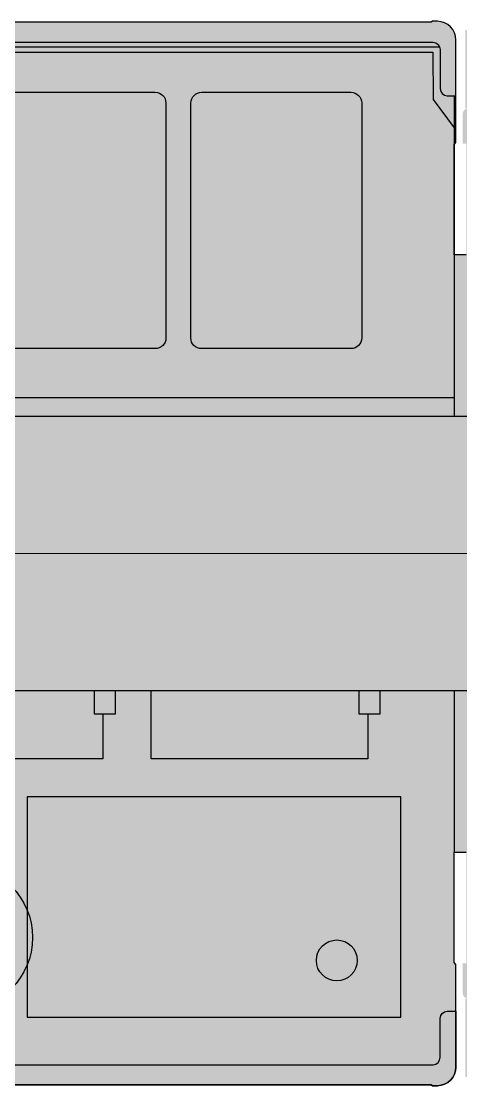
# Model space of a CAD drawing. Header units: millimetres. Extents: x -4300 to 16918, y -16722 to 12457.
# Drawn here: x 6342 to 7575, y -13715 to -10728 of the extents above; entities that cross this region are included whole.
import ezdxf

# ---------------------------------------------------------------- set-up
doc = ezdxf.new("R2010")
doc.units = ezdxf.units.MM
doc.set_wipeout_variables(frame=1)
doc.layers.add('Техника KA-1300SL', color=250, linetype='Continuous')
doc.layers.add('Техника KA-1300SL Штрих', color=7, linetype='Continuous', true_color=0xffe79e)

# ---------------------------------------------------------------- blocks, each defined once
blk = doc.blocks.new('KA-1300SL-20230914.120726')
at = {"color": 0, "linetype": 'ByBlock', "lineweight": -2, "transparency": 16777216}
blk.add_wipeout([(-9291.96874633288, 39.8931405182675), (-9307.615104170627, 29.948719068915125), (-9317.52333490026, 14.279418020121739), (-9319.799420021593, -4.119480535760886), (-9314.008272035619, -21.730915359586106), (-9301.256904063246, -35.18835368871896), (-9291.96920302798, -39.8929759863322), (-9291.969203027984, -39.89297598632402), (-9290.698294881266, -213.8917088613207), (-9288.597346624207, -387.8823990319279), (-9285.666406069016, -561.861086913761), (-9281.905539916435, -735.8238131955832), (-9281.905539916428, -735.8238131955977), (-9259.785850837165, -1295.4048556536372), (-9259.785850837165, -1295.4048556536372), (-9253.520432900952, -1320.3568249843775), (-9239.762042273976, -1342.0953374163091), (-9219.892449161813, -1358.4371703904499), (-9195.907178513839, -1367.7410957631637), (-9180.256805328838, -1369.5288124765766), (-9088.04786731637, -1369.5288124765766), (-9088.033798504744, -1359.550507830706), (-9051.300131348788, -1359.5364390190807), (-9051.296614145882, -1317.2455912707792), (-9042.943257242834, -1317.2455912707792), (-9042.943257242834, -1359.5118185987349), (-8492.884377485316, -1449.4748345423495), (-7903.365998319267, -1449.4748345423495), (-7903.102208101279, -1452.8689353471646), (-7903.102208101279, -1452.8689353471646), (-7901.834117993775, -1459.140302861123), (-7898.30377663728, -1464.4764806057747), (-7893.027941696531, -1468.0963795952302), (-7886.778869412003, -1469.4701330660582), (-7886.778869412003, -1469.4701330660582), (-7588.611510212533, -1469.4701330660582), (-7588.611510212533, -1250.3694952057322), (-7613.544961617034, -1250.3694952057322), (-7613.488686370632, -1242.508546709667), (-7613.488686370632, -1242.508546709667), (-7604.553499974532, -1249.0780643791431), (-7593.463875160912, -1249.2058917461673), (-7584.379632518811, -1242.844079585937), (-7580.7083552815275, -1232.379002338751), (-7580.7083552815275, -1150.403554195902), (-7590.964518957016, -1150.403554195902), (-7590.964518957016, -837.8649039202892), (-7557.290818329748, -837.8649039202892), (-7557.290818329748, -1148.5921946990302), (-7557.797295548291, -1148.5921946990302), (-7562.0882830942755, -1152.8831822450156), (-7562.0882830942755, -1441.188304494527), (-7562.0882830942755, -1441.188304494527), (-7558.0994565668225, -1461.1820058817702), (-7546.768293404287, -1478.1308575718567), (-7529.817154245315, -1489.4585984517298), (-7509.822647903035, -1493.4433880769175), (-7509.822647903035, -1493.4433880769175), (-7496.415070423265, -1493.4609740916048), (-7492.3409258957945, -1491), (1943.4022932506177, -1491), (1943.4022932506177, -1473.6696733364734), (2178.4745495095694, -1473.6696733364734), (2178.4745495095694, -1451.194746763652), (2191.1857208138244, -1451.194746763652), (2191.1857208138244, -1470.4901219089588), (2194.386375458779, -1473.680224945192), (2253.6688304486015, -1473.680224945192), (2253.6688304486015, -1485.7758857408044), (2328.645044807424, -1485.7758857408044), (2328.645044807424, -1473.680224945192), (2473.596010991968, -1473.680224945192), (2473.596010991968, -1485.7794029437082), (2548.561673742077, -1485.7794029437082), (2548.561673742077, -1473.680224945192), (2607.8335771231787, -1473.680224945192), (2611.0447833768476, -1470.4901219089588), (2611.0447833768476, -1261.3959263177476), (3379.6626517470922, -1261.3959263177476), (3379.6626517470922, -1397.8774679033277), (3390.667979641671, -1407.8944617811712), (3709.5375951490623, -1407.8944617811712), (3720.53940584074, -1397.8915367149566), (3720.53940584074, -1261.3959263177476), (3723.666199224658, -1261.3959263177476), (3755.820468196295, -1234.5596681408097), (3755.9154326747666, -1113.6452666195974), (3763.63569305463, -1113.6452666195974), (3763.63569305463, -1401.5142557086992), (3773.613997700507, -1401.5142557086992), (3773.613997700507, -1461.486082468201), (3776.1956246339096, -1482.5963343132853), (3785.111734001999, -1488.6881297474229), (3793.4158500643507, -1491.2134814343226), (3864.322660660305, -1491.2134814343226), (3872.64084553429, -1488.6881297474229), (3881.542886090756, -1482.5963343132853), (3883.5969325881724, -1461.486082468201), (3883.5969325881724, -1401.5142557086992), (3908.399985074683, -1401.5142557086992), (3909.999999999998, -1399.4953812403437), (3909.999999999998, 1399.4953812403446), (3908.399985074683, 1401.5142557086992), (3883.5969325881724, 1401.5142557086992), (3883.5969325881724, 1461.4860824682046), (3881.542886090756, 1482.5963343132871), (3872.64084553429, 1488.6881297474256), (3864.322660660305, 1491.2134814343235), (3793.4158500643507, 1491.2134814343235), (3785.111734001999, 1488.6881297474256), (3776.1956246339096, 1482.5963343132871), (3773.613997700507, 1461.4860824682046), (3773.613997700507, 1401.5142557086992), (3763.63569305463, 1401.5142557086992), (3763.63569305463, 1113.6452666195992), (3755.9154326747666, 1113.6452666195992), (3755.820468196295, 1234.5596681408088), (3723.666199224658, 1261.3959263177503), (3197.7353314060374, 1261.3959263177503), (3197.7353314060374, 1397.8915367149575), (3186.7335207143615, 1407.894461781173), (2824.8731340802697, 1407.894461781173), (2813.8678061856917, 1397.8774679033313), (2813.8678061856917, 1261.3959263177503), (2611.0447833768476, 1261.3959263177503), (2611.0447833768476, 1470.4901219089597), (2607.8335771231787, 1473.6802249451948), (2548.561673742077, 1473.6802249451948), (2548.561673742077, 1485.779402943711), (2473.596010991968, 1485.779402943711), (2473.596010991968, 1473.6802249451948), (2328.645044807424, 1473.6802249451948), (2328.645044807424, 1485.7758857408053), (2253.6688304486015, 1485.7758857408053), (2253.6688304486015, 1473.6802249451948), (2194.386375458779, 1473.6802249451948), (2191.1857208138244, 1470.4901219089597), (2191.1857208138244, 1451.1947467636537), (2178.4745495095694, 1451.1947467636537), (2178.4745495095694, 1473.669673336476), (1943.4022932506177, 1473.669673336476), (1943.4022932506177, 1491.0000000000027), (-7492.3409258957945, 1491.0000000000027), (-7496.415070423265, 1493.4609740916067), (-7509.822647903035, 1493.4433880769184), (-7509.822647903035, 1493.4433880769184), (-7529.8127563827975, 1489.4510313464225), (-7546.7600068112515, 1478.1225693055521), (-7558.091890349616, 1461.1776064915111), (-7562.0882830942755, 1441.1883044945307), (-7562.0882830942755, 1441.1883044945307), (-7562.0882830942755, 1152.8831822450165), (-7557.797295548291, 1148.592194699032), (-7557.290818329748, 1148.592194699032), (-7557.290818329748, 837.8649039202892), (-7590.964518957016, 837.8649039202892), (-7590.964518957016, 1150.403554195901), (-7580.7083552815275, 1150.403554195901), (-7580.7083552815275, 1232.3790023387528), (-7580.7083552815275, 1232.3790023387528), (-7584.379632518811, 1242.8440795859397), (-7593.463875160912, 1249.20589174617), (-7604.553499974532, 1249.0780643791468), (-7613.488686370632, 1242.5085467096696), (-7613.544961617034, 1250.369495205733), (-7588.611510212533, 1250.369495205733), (-7588.611510212533, 1469.47013306606), (-7886.778869412003, 1469.47013306606), (-7886.778869412003, 1469.47013306606), (-7893.027941696532, 1468.0963795952312), (-7898.30377663728, 1464.4764806057765), (-7901.834117993775, 1459.1403028611248), (-7903.102208101279, 1452.8689353471646), (-7903.102208101279, 1452.8689353471646), (-7903.365998319267, 1449.4748345423513), (-8492.884377485316, 1449.4748345423513), (-9042.943257242834, 1359.5118185987385), (-9042.943257242834, 1317.245591270782), (-9051.296614145882, 1317.245591270782), (-9051.300131348788, 1359.5364390190834), (-9088.033798504744, 1359.5505078307078), (-9088.04786731637, 1369.5288124765802), (-9180.256805328838, 1369.5288124765802), (-9180.256805328838, 1369.5288124765802), (-9205.58735338048, 1365.0321947697985), (-9228.238900297973, 1352.835323956252), (-9245.936526471203, 1334.163145100255), (-9256.902839963957, 1310.8909255289227), (-9259.785850837165, 1295.4048556536409), (-9281.905539916428, 735.8238131956014), (-9281.905539916428, 735.8238131956032), (-9285.666472602039, 561.8611304214219), (-9288.597359229563, 387.88248369650773), (-9290.698133080092, 213.89183348252027), (-9291.96874633147, 39.89314051437759), (-9291.968746331466, 39.89314051435758)], dxfattribs=at)
at = {"layer": 'Техника KA-1300SL Штрих', "true_color": 0xadadad, "transparency": 16777216}
h = blk.add_hatch(color=253, dxfattribs=at)
h.dxf.hatch_style = 1
edge = h.paths.add_edge_path()
edge.add_arc((-9277.597083048966, 1.374302019340151e-09), 42.40291694974341, 109.8117585431107, 250.1875855357099)
edge.add_arc((27182.637754929, 139.5180317293714), 36475.04819800975, 180.2818237534648, 181.3751375568998)
edge.add_line((-9281.905539916428, -735.8238131955995), (-9259.785850837165, -1295.404855653637))
edge.add_arc((-9178.912336112773, -1288.360191174856), 81.1797553673018, 184.9783083922661, 269.0510450129045)
edge.add_line((-9180.256805328838, -1369.528812476577), (-9088.04786731637, -1369.528812476577))
edge.add_line((-9088.04786731637, -1369.528812476577), (-9088.033798504744, -1359.550507830706))
edge.add_line((-9088.033798504744, -1359.550507830706), (-9051.300131348788, -1359.536439019082))
edge.add_line((-9051.300131348788, -1359.536439019082), (-9051.296614145882, -1317.24559127078))
edge.add_line((-9051.296614145882, -1317.24559127078), (-9042.943257242834, -1317.24559127078))
edge.add_line((-9042.943257242834, -1317.24559127078), (-9042.943257242834, -1359.511818598735))
edge.add_line((-9042.943257242834, -1359.511818598735), (-8492.884377485316, -1449.47483454235))
edge.add_line((-8492.884377485316, -1449.47483454235), (-7903.365998319267, -1449.47483454235))
edge.add_line((-7903.365998319267, -1449.47483454235), (-7903.102208101279, -1452.868935347165))
edge.add_arc((-7886.379061033759, -1452.751352403245), 16.72356043402818, 180.4028485419735, 268.6301053885255)
edge.add_line((-7886.778869412004, -1469.470133066058), (-7588.611510212534, -1469.470133066058))
edge.add_line((-7588.611510212534, -1469.470133066058), (-7588.611510212534, -1250.369495205731))
edge.add_line((-7588.611510212534, -1250.369495205731), (-7613.544961617034, -1250.369495205731))
edge.add_line((-7613.544961617034, -1250.369495205731), (-7613.488686370632, -1242.508546709668))
edge.add_arc((-7598.810003777294, -1231.905225529328), 18.10784754545376, 215.8429124893747, 358.5007323689258)
edge.add_line((-7580.708355281528, -1232.379002338751), (-7580.708355281528, -1150.403554195901))
edge.add_line((-7580.708355281528, -1150.403554195901), (-7590.964518957016, -1150.403554195901))
edge.add_line((-7590.964518957016, -1150.403554195901), (-7590.964518957016, -837.8649039202892))
edge.add_line((-7590.964518957016, -837.8649039202892), (-7557.290818329749, -837.8649039202892))
edge.add_line((-7557.290818329749, -837.8649039202892), (-7557.290818329749, -1148.59219469903))
edge.add_line((-7557.290818329749, -1148.59219469903), (-7557.797295548292, -1148.59219469903))
edge.add_line((-7557.797295548292, -1148.59219469903), (-7562.088283094276, -1152.883182245015))
edge.add_line((-7562.088283094276, -1152.883182245015), (-7562.088283094276, -1441.188304494527))
edge.add_arc((-7509.795278835592, -1441.150377226416), 52.29301801269855, 180.0415556926017, 269.9700125908796)
edge.add_line((-7509.822647903035, -1493.443388076917), (-7496.415070423264, -1493.460974091605))
edge.add_line((-7496.415070423264, -1493.460974091605), (-7492.340925895795, -1490.999999999999))
edge.add_line((-7492.340925895795, -1490.999999999999), (1943.402293250619, -1490.999999999999))
edge.add_line((1943.402293250619, -1490.999999999999), (1943.402293250619, -1473.669673336474))
edge.add_line((1943.402293250619, -1473.669673336474), (2178.474549509569, -1473.669673336474))
edge.add_line((2178.474549509569, -1473.669673336474), (2178.474549509569, -1451.194746763652))
edge.add_line((2178.474549509569, -1451.194746763652), (2191.185720813824, -1451.194746763652))
edge.add_line((2191.185720813824, -1451.194746763652), (2191.185720813824, -1470.490121908958))
edge.add_line((2191.185720813824, -1470.490121908958), (2194.386375458779, -1473.680224945193))
edge.add_line((2194.386375458779, -1473.680224945193), (2253.668830448601, -1473.680224945193))
edge.add_line((2253.668830448601, -1473.680224945193), (2253.668830448601, -1485.775885740803))
edge.add_line((2253.668830448601, -1485.775885740803), (2328.645044807424, -1485.775885740803))
edge.add_line((2328.645044807424, -1485.775885740803), (2328.645044807424, -1473.680224945193))
edge.add_line((2328.645044807424, -1473.680224945193), (2473.596010991968, -1473.680224945193))
edge.add_line((2473.596010991968, -1473.680224945193), (2473.596010991968, -1485.779402943709))
edge.add_line((2473.596010991968, -1485.779402943709), (2548.561673742078, -1485.779402943709))
edge.add_line((2548.561673742078, -1485.779402943709), (2548.561673742078, -1473.680224945193))
edge.add_line((2548.561673742078, -1473.680224945193), (2607.833577123179, -1473.680224945193))
edge.add_line((2607.833577123179, -1473.680224945193), (2611.044783376848, -1470.490121908958))
edge.add_line((2611.044783376848, -1470.490121908958), (2611.044783376848, -1261.395926317748))
edge.add_line((2611.044783376848, -1261.395926317748), (3379.662651747093, -1261.395926317748))
edge.add_line((3379.662651747093, -1261.395926317748), (3379.662651747093, -1397.877467903329))
edge.add_line((3379.662651747093, -1397.877467903329), (3390.667979641671, -1407.894461781171))
edge.add_line((3390.667979641671, -1407.894461781171), (3709.537595149063, -1407.894461781171))
edge.add_line((3709.537595149063, -1407.894461781171), (3720.539405840739, -1397.891536714956))
edge.add_line((3720.539405840739, -1397.891536714956), (3720.539405840739, -1261.395926317748))
edge.add_line((3720.539405840739, -1261.395926317748), (3723.666199224658, -1261.395926317748))
edge.add_line((3723.666199224658, -1261.395926317748), (3755.820468196295, -1234.559668140809))
edge.add_line((3755.820468196295, -1234.559668140809), (3755.915432674766, -1113.645266619597))
edge.add_line((3755.915432674766, -1113.645266619597), (3763.635693054631, -1113.645266619597))
edge.add_line((3763.635693054631, -1113.645266619597), (3763.635693054631, -1401.514255708697))
edge.add_line((3763.635693054631, -1401.514255708697), (3773.613997700507, -1401.514255708697))
edge.add_line((3773.613997700507, -1401.514255708697), (3773.613997700507, -1461.486082468203))
edge.add_line((3773.613997700507, -1461.486082468203), (3776.19562463391, -1482.596334313285))
edge.add_line((3776.19562463391, -1482.596334313285), (3785.111734001998, -1488.688129747424))
edge.add_line((3785.111734001998, -1488.688129747424), (3793.415850064351, -1491.213481434322))
edge.add_line((3793.415850064351, -1491.213481434322), (3864.322660660305, -1491.213481434322))
edge.add_line((3864.322660660305, -1491.213481434322), (3872.640845534289, -1488.688129747424))
edge.add_line((3872.640845534289, -1488.688129747424), (3881.542886090755, -1482.596334313285))
edge.add_line((3881.542886090755, -1482.596334313285), (3883.596932588173, -1461.486082468203))
edge.add_line((3883.596932588173, -1461.486082468203), (3883.596932588173, -1401.514255708697))
edge.add_line((3883.596932588173, -1401.514255708697), (3908.399985074683, -1401.514255708697))
edge.add_line((3908.399985074683, -1401.514255708697), (3909.999999999999, -1399.495381240343))
edge.add_line((3909.999999999999, -1399.495381240343), (3909.999999999999, 1399.495381240345))
edge.add_line((3909.999999999999, 1399.495381240345), (3908.399985074683, 1401.514255708699))
edge.add_line((3908.399985074683, 1401.514255708699), (3883.596932588173, 1401.514255708699))
edge.add_line((3883.596932588173, 1401.514255708699), (3883.596932588173, 1461.486082468205))
edge.add_line((3883.596932588173, 1461.486082468205), (3881.542886090755, 1482.596334313287))
edge.add_line((3881.542886090755, 1482.596334313287), (3872.640845534289, 1488.688129747426))
edge.add_line((3872.640845534289, 1488.688129747426), (3864.322660660305, 1491.213481434324))
edge.add_line((3864.322660660305, 1491.213481434324), (3793.415850064351, 1491.213481434324))
edge.add_line((3793.415850064351, 1491.213481434324), (3785.111734001998, 1488.688129747426))
edge.add_line((3785.111734001998, 1488.688129747426), (3776.19562463391, 1482.596334313287))
edge.add_line((3776.19562463391, 1482.596334313287), (3773.613997700507, 1461.486082468205))
edge.add_line((3773.613997700507, 1461.486082468205), (3773.613997700507, 1401.514255708699))
edge.add_line((3773.613997700507, 1401.514255708699), (3763.635693054631, 1401.514255708699))
edge.add_line((3763.635693054631, 1401.514255708699), (3763.635693054631, 1113.645266619599))
edge.add_line((3763.635693054631, 1113.645266619599), (3755.915432674766, 1113.645266619599))
edge.add_line((3755.915432674766, 1113.645266619599), (3755.820468196295, 1234.559668140811))
edge.add_line((3755.820468196295, 1234.559668140811), (3723.666199224658, 1261.39592631775))
edge.add_line((3723.666199224658, 1261.39592631775), (3197.735331406037, 1261.39592631775))
edge.add_line((3197.735331406037, 1261.39592631775), (3197.735331406037, 1397.891536714958))
edge.add_line((3197.735331406037, 1397.891536714958), (3186.733520714361, 1407.894461781173))
edge.add_line((3186.733520714361, 1407.894461781173), (2824.873134080269, 1407.894461781173))
edge.add_line((2824.873134080269, 1407.894461781173), (2813.867806185691, 1397.877467903331))
edge.add_line((2813.867806185691, 1397.877467903331), (2813.867806185691, 1261.39592631775))
edge.add_line((2813.867806185691, 1261.39592631775), (2611.044783376848, 1261.39592631775))
edge.add_line((2611.044783376848, 1261.39592631775), (2611.044783376848, 1470.49012190896))
edge.add_line((2611.044783376848, 1470.49012190896), (2607.833577123179, 1473.680224945195))
edge.add_line((2607.833577123179, 1473.680224945195), (2548.561673742078, 1473.680224945195))
edge.add_line((2548.561673742078, 1473.680224945195), (2548.561673742078, 1485.779402943711))
edge.add_line((2548.561673742078, 1485.779402943711), (2473.596010991968, 1485.779402943711))
edge.add_line((2473.596010991968, 1485.779402943711), (2473.596010991968, 1473.680224945195))
edge.add_line((2473.596010991968, 1473.680224945195), (2328.645044807424, 1473.680224945195))
edge.add_line((2328.645044807424, 1473.680224945195), (2328.645044807424, 1485.775885740805))
edge.add_line((2328.645044807424, 1485.775885740805), (2253.668830448601, 1485.775885740805))
edge.add_line((2253.668830448601, 1485.775885740805), (2253.668830448601, 1473.680224945195))
edge.add_line((2253.668830448601, 1473.680224945195), (2194.386375458779, 1473.680224945195))
edge.add_line((2194.386375458779, 1473.680224945195), (2191.185720813824, 1470.49012190896))
edge.add_line((2191.185720813824, 1470.49012190896), (2191.185720813824, 1451.194746763654))
edge.add_line((2191.185720813824, 1451.194746763654), (2178.474549509569, 1451.194746763654))
edge.add_line((2178.474549509569, 1451.194746763654), (2178.474549509569, 1473.669673336476))
edge.add_line((2178.474549509569, 1473.669673336476), (1943.402293250619, 1473.669673336476))
edge.add_line((1943.402293250619, 1473.669673336476), (1943.402293250619, 1491.000000000001))
edge.add_line((1943.402293250619, 1491.000000000001), (-7492.340925895795, 1491.000000000001))
edge.add_line((-7492.340925895795, 1491.000000000001), (-7496.415070423264, 1493.460974091607))
edge.add_line((-7496.415070423264, 1493.460974091607), (-7509.822647903035, 1493.443388076918))
edge.add_arc((-7509.766925388432, 1441.122018053988), 52.32139969529743, 90.0610202619338, 179.9274114545853)
edge.add_line((-7562.088283094276, 1441.188304494529), (-7562.088283094276, 1152.883182245017))
edge.add_line((-7562.088283094276, 1152.883182245017), (-7557.797295548292, 1148.592194699032))
edge.add_line((-7557.797295548292, 1148.592194699032), (-7557.290818329749, 1148.592194699032))
edge.add_line((-7557.290818329749, 1148.592194699032), (-7557.290818329749, 837.864903920291))
edge.add_line((-7557.290818329749, 837.864903920291), (-7590.964518957016, 837.864903920291))
edge.add_line((-7590.964518957016, 837.864903920291), (-7590.964518957016, 1150.403554195903))
edge.add_line((-7590.964518957016, 1150.403554195903), (-7580.708355281528, 1150.403554195903))
edge.add_line((-7580.708355281528, 1150.403554195903), (-7580.708355281528, 1232.379002338753))
edge.add_arc((-7598.810003777294, 1231.90522552933), 18.10784754545368, 1.499267631074234, 144.1570875106253)
edge.add_line((-7613.488686370632, 1242.50854670967), (-7613.544961617034, 1250.369495205733))
edge.add_line((-7613.544961617034, 1250.369495205733), (-7588.611510212534, 1250.369495205733))
edge.add_line((-7588.611510212534, 1250.369495205733), (-7588.611510212534, 1469.47013306606))
edge.add_line((-7588.611510212534, 1469.47013306606), (-7886.778869412004, 1469.47013306606))
edge.add_arc((-7886.379061033759, 1452.751352403247), 16.72356043402784, 91.36989461147445, 179.5971514580265)
edge.add_line((-7903.102208101279, 1452.868935347166), (-7903.365998319267, 1449.474834542351))
edge.add_line((-7903.365998319267, 1449.474834542351), (-8492.884377485316, 1449.474834542351))
edge.add_line((-8492.884377485316, 1449.474834542351), (-9042.943257242834, 1359.511818598737))
edge.add_line((-9042.943257242834, 1359.511818598737), (-9042.943257242834, 1317.245591270782))
edge.add_line((-9042.943257242834, 1317.245591270782), (-9051.296614145882, 1317.245591270782))
edge.add_line((-9051.296614145882, 1317.245591270782), (-9051.300131348788, 1359.536439019083))
edge.add_line((-9051.300131348788, 1359.536439019083), (-9088.033798504744, 1359.550507830708))
edge.add_line((-9088.033798504744, 1359.550507830708), (-9088.04786731637, 1369.528812476578))
edge.add_line((-9088.04786731637, 1369.528812476578), (-9180.256805328838, 1369.528812476578))
edge.add_arc((-9178.912336112773, 1288.360191174858), 81.17975536730201, 90.94895498709552, 175.0216916077339)
edge.add_line((-9259.785850837165, 1295.404855653639), (-9281.905539916428, 735.8238131956014))
edge.add_arc((27177.32752926914, -139.4173518668249), 36469.73708556472, 178.6248203610901, 179.718293120544)
edge = h.paths.add_edge_path(flags=17)
edge.add_line((-7562.088283094276, 1284.535604239912), (-7562.088283094276, 1441.188304494529))
edge.add_arc((-7509.766925388432, 1441.122018053988), 52.32139969529763, 90.06102026193378, 179.9274114545853, ccw=False)
edge.add_line((-7509.822647903035, 1493.443388076918), (-7496.415070423264, 1493.460974091607))
edge.add_line((-7496.415070423264, 1493.460974091607), (-7492.340925895795, 1491.000000000001))
edge.add_line((-7492.340925895795, 1491.000000000001), (-4998.237293179744, 1491.000000000001))
edge.add_line((-4998.237293179744, 1491.000000000001), (-4998.237293179744, 1434.477481348843))
edge.add_line((-4998.237293179744, 1434.477481348843), (-7497.677746266713, 1434.477481348843))
edge.add_arc((-7497.224810091227, 1414.15833324625), 20.32419569858019, 91.27697450935241, 179.086999573225)
edge.add_line((-7517.546425485788, 1414.482182825133), (-7517.546425485788, 1304.534419966529))
edge.add_arc((-7537.965078200546, 1304.951197988956), 20.42290583158759, 271.5332478487762, 358.8306620186255, ccw=False)
edge.add_line((-7537.418621907768, 1284.535604239913), (-7562.088283094276, 1284.535604239912))
edge = h.paths.add_edge_path(flags=17)
edge.add_arc((-9277.59708304896, 1.374301994511921e-09), 42.40291694974527, 109.8117585431176, 250.187585535703)
edge.add_arc((27182.637754929, 139.5180317293714), 36475.04819800975, 180.2818237534648, 181.3751375568998)
edge.add_line((-9281.905539916428, -735.8238131955995), (-9259.785850837165, -1295.404855653637))
edge.add_arc((-9178.912336112773, -1288.360191174856), 81.1797553673018, 184.9783083922661, 269.0510450129045)
edge.add_line((-9180.256805328838, -1369.528812476577), (-9088.04786731637, -1369.528812476577))
edge.add_line((-9088.04786731637, -1369.528812476577), (-9088.033798504744, -1359.550507830706))
edge.add_line((-9088.033798504744, -1359.550507830706), (-9051.300131348788, -1359.536439019082))
edge.add_line((-9051.300131348788, -1359.536439019082), (-9051.296614145882, -1317.24559127078))
edge.add_line((-9051.296614145882, -1317.24559127078), (-9042.943257242834, -1317.24559127078))
edge.add_line((-9042.943257242834, -1317.24559127078), (-9042.943257242834, -1359.511818598735))
edge.add_line((-9042.943257242834, -1359.511818598735), (-8492.884377485316, -1449.47483454235))
edge.add_line((-8492.884377485316, -1449.47483454235), (-7903.365998319267, -1449.47483454235))
edge.add_line((-7903.365998319267, -1449.47483454235), (-7903.102208101279, -1452.868935347165))
edge.add_arc((-7886.379061033759, -1452.751352403245), 16.72356043402818, 180.4028485419735, 268.6301053885255)
edge.add_line((-7886.778869412004, -1469.470133066058), (-7588.611510212534, -1469.470133066058))
edge.add_line((-7588.611510212534, -1469.470133066058), (-7588.611510212534, -1250.369495205731))
edge.add_line((-7588.611510212534, -1250.369495205731), (-7613.544961617034, -1250.369495205731))
edge.add_line((-7613.544961617034, -1250.369495205731), (-7613.488686370632, -1242.508546709668))
edge.add_arc((-7598.810003777294, -1231.905225529328), 18.10784754545376, 215.8429124893747, 358.5007323689258)
edge.add_line((-7580.708355281528, -1232.379002338751), (-7580.708355281528, -1150.403554195901))
edge.add_line((-7580.708355281528, -1150.403554195901), (-7590.964518957016, -1150.403554195901))
edge.add_line((-7590.964518957016, -1150.403554195901), (-7590.964518957016, -837.8649039202892))
edge.add_line((-7590.964518957016, -837.8649039202892), (-7557.290818329749, -837.8649039202892))
edge.add_line((-7557.290818329749, -837.8649039202892), (-7557.290818329749, 837.864903920291))
edge.add_line((-7557.290818329749, 837.864903920291), (-7590.964518957016, 837.864903920291))
edge.add_line((-7590.964518957016, 837.864903920291), (-7590.964518957016, 1150.403554195903))
edge.add_line((-7590.964518957016, 1150.403554195903), (-7580.708355281528, 1150.403554195903))
edge.add_line((-7580.708355281528, 1150.403554195903), (-7580.708355281528, 1232.379002338753))
edge.add_arc((-7598.810003777294, 1231.90522552933), 18.10784754545368, 1.499267631074234, 144.1570875106253)
edge.add_line((-7613.488686370632, 1242.50854670967), (-7613.544961617034, 1250.369495205733))
edge.add_line((-7613.544961617034, 1250.369495205733), (-7588.611510212534, 1250.369495205733))
edge.add_line((-7588.611510212534, 1250.369495205733), (-7588.611510212534, 1469.47013306606))
edge.add_line((-7588.611510212534, 1469.47013306606), (-7886.778869412004, 1469.47013306606))
edge.add_arc((-7886.379061033759, 1452.751352403247), 16.72356043402784, 91.36989461147445, 179.5971514580265)
edge.add_line((-7903.102208101279, 1452.868935347166), (-7903.365998319267, 1449.474834542351))
edge.add_line((-7903.365998319267, 1449.474834542351), (-8492.884377485316, 1449.474834542351))
edge.add_line((-8492.884377485316, 1449.474834542351), (-9042.943257242834, 1359.511818598737))
edge.add_line((-9042.943257242834, 1359.511818598737), (-9042.943257242834, 1317.245591270782))
edge.add_line((-9042.943257242834, 1317.245591270782), (-9051.296614145882, 1317.245591270782))
edge.add_line((-9051.296614145882, 1317.245591270782), (-9051.300131348788, 1359.536439019083))
edge.add_line((-9051.300131348788, 1359.536439019083), (-9088.033798504744, 1359.550507830708))
edge.add_line((-9088.033798504744, 1359.550507830708), (-9088.04786731637, 1369.528812476578))
edge.add_line((-9088.04786731637, 1369.528812476578), (-9180.256805328838, 1369.528812476578))
edge.add_arc((-9178.912336112773, 1288.360191174858), 81.17975536730201, 90.94895498709552, 175.0216916077339)
edge.add_line((-9259.785850837165, 1295.404855653639), (-9281.905539916428, 735.8238131956014))
edge.add_arc((27177.32752926914, -139.4173518668249), 36469.73708556472, 178.6248203610901, 179.718293120544)
edge = h.paths.add_edge_path()
edge.add_line((-4998.237293179744, -1491), (-4998.237293179744, -1434.477481348841))
edge.add_line((-4998.237293179744, -1434.477481348841), (-7497.677746266713, -1434.477481348841))
edge.add_arc((-7497.224810091227, -1414.158333246248), 20.32419569858019, 180.913000426775, 268.7230254906476, ccw=False)
edge.add_line((-7517.546425485788, -1414.482182825132), (-7517.546425485788, -1304.534419966527))
edge.add_arc((-7537.965078200546, -1304.951197988954), 20.42290583158759, 1.169337981374491, 88.46675215122379)
edge.add_line((-7537.418621907768, -1284.535604239911), (-7562.088283094276, -1284.535604239911))
edge.add_line((-7562.088283094276, -1284.535604239911), (-7562.088283094276, -1441.188304494527))
edge.add_arc((-7509.795278835591, -1441.150377226416), 52.29301801269946, 180.0415556926012, 269.9700125908786)
edge.add_line((-7509.822647903035, -1493.443388076917), (-7496.415070423264, -1493.460974091606))
edge.add_line((-7496.415070423264, -1493.460974091606), (-7492.340925895795, -1491))
edge.add_line((-7492.340925895795, -1491), (-4998.237293179744, -1491))
at = {"layer": 'Техника KA-1300SL Штрих', "transparency": 16777216}
h = blk.add_hatch(color=256, dxfattribs=at)
h.dxf.hatch_style = 1
edge = h.paths.add_edge_path()
edge.add_line((-7562.088283094276, 1284.535604239912), (-7562.088283094276, 1441.188304494529))
edge.add_arc((-7509.766925388432, 1441.122018053988), 52.32139969529763, 90.06102026193378, 179.9274114545853, ccw=False)
edge.add_line((-7509.822647903035, 1493.443388076918), (-7496.415070423264, 1493.460974091607))
edge.add_line((-7496.415070423264, 1493.460974091607), (-7492.340925895795, 1491.000000000001))
edge.add_line((-7492.340925895795, 1491.000000000001), (-4998.237293179744, 1491.000000000001))
edge.add_line((-4998.237293179744, 1491.000000000001), (-4998.237293179744, 1434.477481348843))
edge.add_line((-4998.237293179744, 1434.477481348843), (-7497.677746266713, 1434.477481348843))
edge.add_arc((-7497.224810091227, 1414.15833324625), 20.32419569858019, 91.27697450935241, 179.086999573225)
edge.add_line((-7517.546425485788, 1414.482182825133), (-7517.546425485788, 1304.534419966529))
edge.add_arc((-7537.965078200546, 1304.951197988956), 20.42290583158759, 271.5332478487762, 358.8306620186255, ccw=False)
edge.add_line((-7537.418621907768, 1284.535604239913), (-7562.088283094276, 1284.535604239912))
h = blk.add_hatch(color=256, dxfattribs=at)
h.dxf.hatch_style = 1
edge = h.paths.add_edge_path()
edge.add_arc((-9277.59708304896, 1.374301994511921e-09), 42.40291694974527, 109.8117585431176, 250.187585535703)
edge.add_arc((27182.637754929, 139.5180317293714), 36475.04819800975, 180.2818237534648, 181.3751375568998)
edge.add_line((-9281.905539916428, -735.8238131955995), (-9259.785850837165, -1295.404855653637))
edge.add_arc((-9178.912336112773, -1288.360191174856), 81.1797553673018, 184.9783083922661, 269.0510450129045)
edge.add_line((-9180.256805328838, -1369.528812476577), (-9088.04786731637, -1369.528812476577))
edge.add_line((-9088.04786731637, -1369.528812476577), (-9088.033798504744, -1359.550507830706))
edge.add_line((-9088.033798504744, -1359.550507830706), (-9051.300131348788, -1359.536439019082))
edge.add_line((-9051.300131348788, -1359.536439019082), (-9051.296614145882, -1317.24559127078))
edge.add_line((-9051.296614145882, -1317.24559127078), (-9042.943257242834, -1317.24559127078))
edge.add_line((-9042.943257242834, -1317.24559127078), (-9042.943257242834, -1359.511818598735))
edge.add_line((-9042.943257242834, -1359.511818598735), (-8492.884377485316, -1449.47483454235))
edge.add_line((-8492.884377485316, -1449.47483454235), (-7903.365998319267, -1449.47483454235))
edge.add_line((-7903.365998319267, -1449.47483454235), (-7903.102208101279, -1452.868935347165))
edge.add_arc((-7886.379061033759, -1452.751352403245), 16.72356043402818, 180.4028485419735, 268.6301053885255)
edge.add_line((-7886.778869412004, -1469.470133066058), (-7588.611510212534, -1469.470133066058))
edge.add_line((-7588.611510212534, -1469.470133066058), (-7588.611510212534, -1250.369495205731))
edge.add_line((-7588.611510212534, -1250.369495205731), (-7613.544961617034, -1250.369495205731))
edge.add_line((-7613.544961617034, -1250.369495205731), (-7613.488686370632, -1242.508546709668))
edge.add_arc((-7598.810003777294, -1231.905225529328), 18.10784754545376, 215.8429124893747, 358.5007323689258)
edge.add_line((-7580.708355281528, -1232.379002338751), (-7580.708355281528, -1150.403554195901))
edge.add_line((-7580.708355281528, -1150.403554195901), (-7590.964518957016, -1150.403554195901))
edge.add_line((-7590.964518957016, -1150.403554195901), (-7590.964518957016, -837.8649039202892))
edge.add_line((-7590.964518957016, -837.8649039202892), (-7557.290818329749, -837.8649039202892))
edge.add_line((-7557.290818329749, -837.8649039202892), (-7557.290818329749, 837.864903920291))
edge.add_line((-7557.290818329749, 837.864903920291), (-7590.964518957016, 837.864903920291))
edge.add_line((-7590.964518957016, 837.864903920291), (-7590.964518957016, 1150.403554195903))
edge.add_line((-7590.964518957016, 1150.403554195903), (-7580.708355281528, 1150.403554195903))
edge.add_line((-7580.708355281528, 1150.403554195903), (-7580.708355281528, 1232.379002338753))
edge.add_arc((-7598.810003777294, 1231.90522552933), 18.10784754545368, 1.499267631074234, 144.1570875106253)
edge.add_line((-7613.488686370632, 1242.50854670967), (-7613.544961617034, 1250.369495205733))
edge.add_line((-7613.544961617034, 1250.369495205733), (-7588.611510212534, 1250.369495205733))
edge.add_line((-7588.611510212534, 1250.369495205733), (-7588.611510212534, 1469.47013306606))
edge.add_line((-7588.611510212534, 1469.47013306606), (-7886.778869412004, 1469.47013306606))
edge.add_arc((-7886.379061033759, 1452.751352403247), 16.72356043402784, 91.36989461147445, 179.5971514580265)
edge.add_line((-7903.102208101279, 1452.868935347166), (-7903.365998319267, 1449.474834542351))
edge.add_line((-7903.365998319267, 1449.474834542351), (-8492.884377485316, 1449.474834542351))
edge.add_line((-8492.884377485316, 1449.474834542351), (-9042.943257242834, 1359.511818598737))
edge.add_line((-9042.943257242834, 1359.511818598737), (-9042.943257242834, 1317.245591270782))
edge.add_line((-9042.943257242834, 1317.245591270782), (-9051.296614145882, 1317.245591270782))
edge.add_line((-9051.296614145882, 1317.245591270782), (-9051.300131348788, 1359.536439019083))
edge.add_line((-9051.300131348788, 1359.536439019083), (-9088.033798504744, 1359.550507830708))
edge.add_line((-9088.033798504744, 1359.550507830708), (-9088.04786731637, 1369.528812476578))
edge.add_line((-9088.04786731637, 1369.528812476578), (-9180.256805328838, 1369.528812476578))
edge.add_arc((-9178.912336112773, 1288.360191174858), 81.17975536730201, 90.94895498709552, 175.0216916077339)
edge.add_line((-9259.785850837165, 1295.404855653639), (-9281.905539916428, 735.8238131956014))
edge.add_arc((27177.32752926914, -139.4173518668249), 36469.73708556472, 178.6248203610901, 179.718293120544)
edge = h.paths.add_edge_path(flags=16)
edge.add_arc((-9128.472145372256, -1232.476860482967), 12.63167271285783, 180, 270)
edge.add_line((-9128.472145372256, -1245.108533195825), (-8846.157151697083, -1245.108533195825))
edge.add_arc((-8846.157151697083, -1232.476860482967), 12.63167271285783, 270, 360)
edge.add_line((-8833.525478984226, -1232.476860482967), (-8833.525478984226, 1232.476860482969))
edge.add_arc((-8846.157151697083, 1232.476860482969), 12.63167271285783, 0, 90)
edge.add_line((-8846.157151697083, 1245.108533195827), (-9128.472145372256, 1245.108533195827))
edge.add_arc((-9128.472145372256, 1232.476860482969), 12.63167271285783, 90, 180)
edge.add_line((-9141.103818085114, 1232.476860482969), (-9141.103818085114, -1232.476860482967))
h = blk.add_hatch(color=256, dxfattribs=at)
h.dxf.hatch_style = 1
edge = h.paths.add_edge_path()
edge.add_line((-4998.237293179744, -1491), (-4998.237293179744, -1434.477481348841))
edge.add_line((-4998.237293179744, -1434.477481348841), (-7497.677746266713, -1434.477481348841))
edge.add_arc((-7497.224810091227, -1414.158333246248), 20.32419569858019, 180.913000426775, 268.7230254906476, ccw=False)
edge.add_line((-7517.546425485788, -1414.482182825132), (-7517.546425485788, -1304.534419966527))
edge.add_arc((-7537.965078200546, -1304.951197988954), 20.42290583158759, 1.169337981374491, 88.46675215122379)
edge.add_line((-7537.418621907768, -1284.535604239911), (-7562.088283094276, -1284.535604239911))
edge.add_line((-7562.088283094276, -1284.535604239911), (-7562.088283094276, -1441.188304494527))
edge.add_arc((-7509.795278835591, -1441.150377226416), 52.29301801269946, 180.0415556926012, 269.9700125908786)
edge.add_line((-7509.822647903035, -1493.443388076917), (-7496.415070423264, -1493.460974091606))
edge.add_line((-7496.415070423264, -1493.460974091606), (-7492.340925895795, -1491))
edge.add_line((-7492.340925895795, -1491), (-4998.237293179744, -1491))
at = {"color": 0, "linetype": 'ByBlock', "lineweight": -2, "transparency": 16777216}
for p, q in [((-7497.712918295779, -1274.005098737714), (-7557.29081832975, -1194.577420682235)), ((-7497.308439961528, -1407.208607214396), (-7497.712918295779, -1274.005098737714)), ((-5177.171473847328, -1407.194538402769), (-7497.308439961528, -1407.208607214396))]:
    blk.add_line(p, q, dxfattribs=at)
for points in [[(-7590.964518957016, -837.8649039202892), (-7557.290818329749, -837.8649039202892), (-7557.290818329749, -1148.59219469903), (-7557.797295548292, -1148.59219469903), (-7562.088283094276, -1152.883182245015), (-7562.088283094276, -1441.188304494527, 0.4138478848123316), (-7509.822647903035, -1493.443388076917), (-7496.415070423264, -1493.460974091605), (-7492.340925895795, -1490.999999999999), (1943.402293250619, -1490.999999999999)], [(1943.402293250619, 1491.000000000001), (-7492.340925895795, 1491.000000000001), (-7496.415070423264, 1493.460974091607), (-7509.822647903035, 1493.443388076918, 0.4135307255058372), (-7562.088283094276, 1441.188304494529), (-7562.088283094276, 1152.883182245017), (-7557.797295548292, 1148.592194699032), (-7557.290818329749, 1148.592194699032), (-7557.290818329749, 837.864903920291), (-7590.964518957016, 837.864903920291)], [(-7267.399437569383, -574.8027469310528), (-6847.554443817981, -574.8027469310528, -0.4148443188489084), (-6817.56325463387, -604.8080049267901), (-6817.56325463387, -1264.536788513294, -0.4044926138314834), (-6847.543892209263, -1294.527977697405), (-7267.388885960662, -1294.527977697405, -0.4050662612284061), (-7297.380075144773, -1264.522719701667), (-7297.380075144773, -604.793936115163, -0.4145235075228626), (-7267.399437569383, -574.8027469310528)], [(-6717.607865232764, -574.8027469310528), (-6297.762871481363, -574.8027469310528, -0.4148443188489084), (-6267.771682297252, -604.8080049267901), (-6267.771682297252, -1264.536788513294, -0.4044926138314834), (-6297.752319872644, -1294.527977697405), (-6717.597313624044, -1294.527977697405, -0.4050662612284061), (-6747.588502808155, -1264.522719701667), (-6747.588502808155, -604.793936115163, -0.4145235075228626), (-6717.607865232764, -574.8027469310528)]]:
    blk.add_lwpolyline(points, format="xyb", dxfattribs=at)
for points in [[(-7562.088283094276, 1284.535604239912), (-7562.088283094276, 1441.188304494529, -0.4135307255058372), (-7509.822647903035, 1493.443388076918), (-7496.415070423264, 1493.460974091607), (-7492.340925895795, 1491.000000000001), (-4998.237293179744, 1491.000000000001), (-4998.237293179744, 1434.477481348843), (-7497.677746266713, 1434.477481348843, 0.4030623154967004), (-7517.546425485788, 1414.482182825133), (-7517.546425485788, 1304.534419966529, -0.4004645956581988), (-7537.418621907768, 1284.535604239913)], [(-6806.617719188705, 55.40137115264133), (-6806.617719188705, 204.9259654209636, 0.9999999999999999), (-6818.604346694211, 204.9259654209636), (-6818.604346694211, 55.40137115264133, 0.9999999999999999)], [(-4998.237293179744, -1491), (-4998.237293179744, -1434.477481348841), (-7497.677746266713, -1434.477481348841, -0.4030623154967004), (-7517.546425485788, -1414.482182825132), (-7517.546425485788, -1304.534419966527, 0.4004645956581988), (-7537.418621907768, -1284.535604239911), (-7562.088283094276, -1284.535604239911), (-7562.088283094276, -1441.188304494527, 0.4138478848123316), (-7509.822647903035, -1493.443388076917), (-7496.415070423264, -1493.460974091606), (-7492.340925895795, -1491)]]:
    blk.add_lwpolyline(points, format="xyb", close=True, dxfattribs=at)
for points in [[(-7590.964518957016, -837.8649039202892), (-7557.290818329749, -837.8649039202892), (-7557.290818329749, 837.864903920291), (-7590.964518957016, 837.864903920291)], [(-7557.29081832975, -327.7931040072863), (-7557.290818329749, 837.864903920291)], [(-7314.188787835156, 449.821769397895), (-7314.188787835156, 576.5747277439741), (-6705.849855916183, 576.5747277439741), (-6705.849855916183, -316.7209492574812), (-7314.188787835156, -316.7209492574812), (-7314.188787835156, -189.9644737084973)], [(-6570.479750449068, 449.8323210066146), (-6570.479750449068, 576.5852793526938), (-5847.131800688973, 576.5852793526938), (-5847.131800688973, -316.7103976487615), (-6570.479750449068, -316.7103976487615), (-6570.479750449068, -189.9539220997776)], [(-7314.188787835156, -99.9909061561666), (-7314.188787835156, 359.8482018455643)], [(-6570.479750449068, -99.98035454744695), (-6570.479750449068, 359.8587534542839)], [(-7557.29081832975, -1284.535604239911), (-7557.29081832975, -327.7931040072863), (-5067.213159380005, -327.7931040072863), (-5067.213159380005, -1422.191891596279), (-7515.893898741476, -1422.191891596279)], [(-5067.227228191631, -437.4876282566183), (-7557.29081832975, -437.4876282566183)]]:
    blk.add_lwpolyline(points, dxfattribs=at)
for points in [[(-6357.766353067026, 682.4390180280807), (-6357.766353067026, 1301.413971536444), (-7407.366527235351, 1301.413971536444), (-7407.366527235351, 682.4390180280807)], [(-7349.385437320955, 449.821769397895), (-7349.385437320955, 359.8482018455643), (-7289.413610561453, 359.8482018455643), (-7289.413610561453, 449.821769397895)], [(-6605.676399934867, 449.8323210066146), (-6605.676399934867, 359.8587534542839), (-6545.704573175365, 359.8587534542839), (-6545.704573175365, 449.8323210066146)], [(-7349.385437320955, -99.9909061561666), (-7349.385437320955, -189.9644737084973), (-7289.413610561453, -189.9644737084973), (-7289.413610561453, -99.9909061561666)], [(-6605.676399934867, -99.98035454744695), (-6605.676399934867, -189.9539220997776), (-6545.704573175365, -189.9539220997776), (-6545.704573175365, -99.98035454744695)]]:
    blk.add_lwpolyline(points, close=True, dxfattribs=at)
for centre, radius in [((-6170.820287378504, 1077.569262019361), 202.4205715930312), ((-7227.451046956844, 1141.890807382232), 57.4413895901716)]:
    blk.add_circle(centre, radius, dxfattribs=at)
blk = doc.blocks.new('*U66')
at = {"color": 0, "linetype": 'ByBlock', "lineweight": -2, "ltscale": 30, "transparency": 16777216}
blk.add_blockref('KA-1300SL-20230914.120726', (0, 0), dxfattribs=at)
blk.add_wipeout([(-15825.98631864483, 262.99184902234265), (-15825.98631864483, -263.0081509776537), (1739.8252323895576, -262.99999999999636), (1739.8252323895576, 263)], dxfattribs=at)
at = {"layer": 'Техника KA-1300SL Штрих', "ltscale": 30, "true_color": 0xadadad, "transparency": 16777216}
h = blk.add_hatch(color=253, dxfattribs=at)
h.dxf.hatch_style = 1
h.paths.add_polyline_path([(-15825.98631864483, 262.991849022343), (-15825.98631864483, -263.008150977657), (1739.825232389558, -263), (1739.825232389558, 263)])
at = {"color": 0, "linetype": 'ByBlock', "lineweight": -2, "ltscale": 30, "transparency": 16777216}
blk.add_lwpolyline([(-15825.98631864483, 262.991849022343), (-15825.98631864483, -263.008150977657), (1739.825232389558, -263), (1739.825232389558, 263)], close=True, dxfattribs=at)
blk.add_wipeout([(-13438.73169290319, 326.5), (-13438.73169290319, -326.49999999999636), (1739.8252323895613, -326.49999999999636), (1739.8252323895613, 326.5)], dxfattribs=at)
at = {"layer": 'Техника KA-1300SL Штрих', "ltscale": 30, "true_color": 0xadadad, "transparency": 16777216}
h = blk.add_hatch(color=253, dxfattribs=at)
h.dxf.hatch_style = 1
h.paths.add_polyline_path([(-13438.73169290319, 326.5), (-13438.73169290319, -326.5), (1739.825232389558, -326.5), (1739.825232389558, 326.5)])
at = {"color": 0, "linetype": 'ByBlock', "lineweight": -2, "ltscale": 30, "transparency": 16777216}
blk.add_lwpolyline([(-13438.73169290319, 326.5), (-13438.73169290319, -326.5), (1739.825232389558, -326.5), (1739.825232389558, 326.5)], close=True, dxfattribs=at)
blk.add_wipeout([(-11022.46300297672, 354.5), (-11022.463002976718, -354.5), (1739.8252323895704, -354.5), (1739.8252323895704, 354.5)], dxfattribs=at)
at = {"layer": 'Техника KA-1300SL Штрих', "ltscale": 30, "true_color": 0xadadad, "transparency": 16777216}
h = blk.add_hatch(color=253, dxfattribs=at)
h.dxf.hatch_style = 1
h.paths.add_polyline_path([(-11022.46300297672, 354.5), (-11022.46300297672, -354.5), (1739.825232389561, -354.5), (1739.825232389561, 354.5)])
at = {"color": 0, "linetype": 'ByBlock', "lineweight": -2, "ltscale": 30, "transparency": 16777216}
blk.add_lwpolyline([(-11022.46300297672, 354.5), (-11022.46300297672, -354.5), (1739.825232389561, -354.5), (1739.825232389561, 354.5)], close=True, dxfattribs=at)
blk.add_wipeout([(-8627.49999966493, 384.00000000000364), (-8627.49999966493, -383.99999999999636), (1739.8252323895604, -383.99999999999636), (1739.8252323895604, 384.00000000000364)], dxfattribs=at)
at = {"layer": 'Техника KA-1300SL Штрих', "ltscale": 30, "true_color": 0xadadad, "transparency": 16777216}
h = blk.add_hatch(color=253, dxfattribs=at)
h.dxf.hatch_style = 1
h.paths.add_polyline_path([(-8627.499999664931, 384), (-8627.499999664931, -384), (1739.825232389558, -384), (1739.825232389558, 384)])
at = {"color": 0, "linetype": 'ByBlock', "lineweight": -2, "ltscale": 30, "transparency": 16777216}
blk.add_lwpolyline([(-8627.499999664931, 384), (-8627.499999664931, -384), (1739.825232389558, -384), (1739.825232389558, 384)], close=True, dxfattribs=at)
at = {"color": 0, "linetype": 'ByBlock', "lineweight": 5, "ltscale": 30, "transparency": 16777216}
blk.add_lwpolyline([(3.637978807091713e-12, 0), (-16055, 0)], dxfattribs=at)

msp = doc.modelspace()

# ---------------------------------------------------------------- block references
at = {"layer": 'Техника KA-1300SL', "transparency": 33554687, "rotation": 180}
msp.add_blockref('*U66', (3.637978807091713e-12, -12221.90473152051), dxfattribs=at)

doc.saveas('drawing.dxf')
